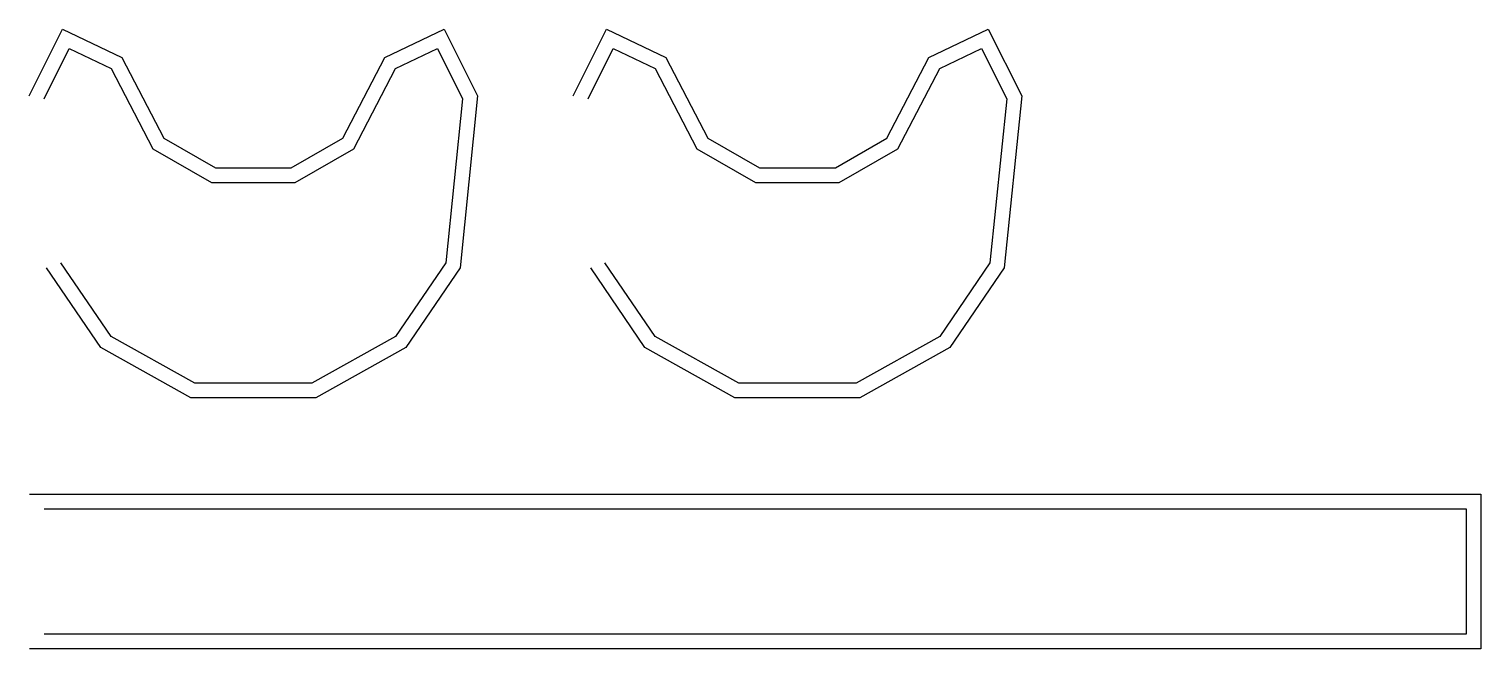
# Model space of a CAD drawing. Header units: millimetres. Extents: x -7 to 687, y -287 to 9.
import ezdxf

# ---------------------------------------------------------------- set-up
doc = ezdxf.new("R2010")
doc.units = ezdxf.units.MM

msp = doc.modelspace()

# ---------------------------------------------------------------- linework, layer by layer
for points in [[(-7.1702, -22.688), (8.8194, 9.2913), (37.1313, -4.2984), (57.2585, -42.9426), (81.859, -57), (118.141, -57), (142.7415, -42.9426), (162.8687, -4.2984), (191.1806, 9.2913), (207.1702, -22.688), (198.7836, -104.8766), (172.8564, -142.9033), (129.8265, -167), (70.1735, -167), (27.1436, -142.9033), (1.2164, -104.8766)], [(252.8298, -22.688), (268.8194, 9.2913), (297.1313, -4.2984), (317.2585, -42.9426), (341.859, -57), (378.141, -57), (402.7415, -42.9426), (422.8687, -4.2984), (451.1806, 9.2913), (467.1702, -22.688), (458.7836, -104.8766), (432.8564, -142.9033), (389.8265, -167), (330.1735, -167), (287.1436, -142.9033), (261.2164, -104.8766)], [(0, -24), (12, 0), (32, -9.6), (52, -48), (80, -64), (120, -64), (148, -48), (168, -9.6), (188, 0), (200, -24), (192, -102.4), (168, -137.6), (128, -160), (72, -160), (32, -137.6), (8, -102.4)], [(260, -24), (272, 0), (292, -9.6), (312, -48), (340, -64), (380, -64), (408, -48), (428, -9.6), (448, 0), (460, -24), (452, -102.4), (428, -137.6), (388, -160), (332, -160), (292, -137.6), (268, -102.4)], [(-7, -213), (686.6361, -213), (686.6361, -287), (-7, -287)], [(0, -220), (679.6361, -220), (679.6361, -280), (0, -280)]]:
    msp.add_lwpolyline(points)

doc.saveas('drawing.dxf')
